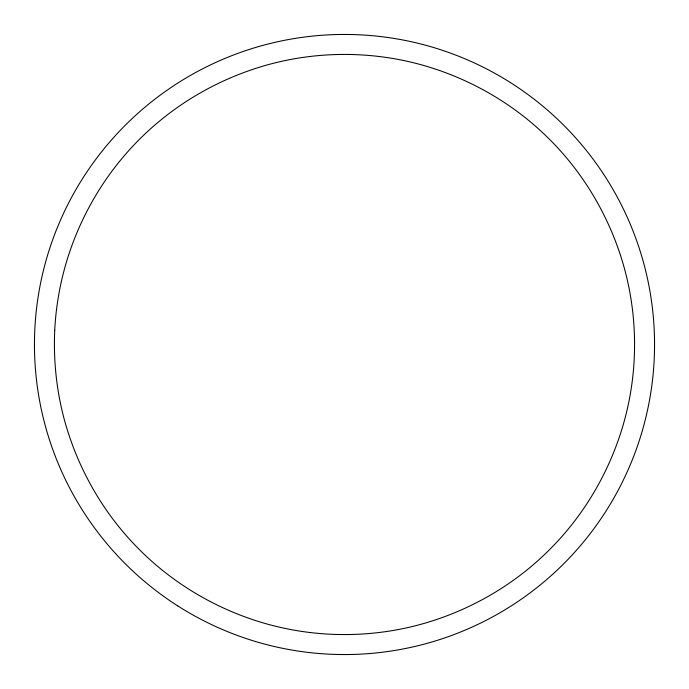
<?xml version="1.0" encoding="UTF-8"?>
<svg xmlns="http://www.w3.org/2000/svg" width="689" height="689" viewBox="0 0 689 689"><rect width="100%" height="100%" fill="white"/><g stroke="black" fill="none" stroke-linecap="round" stroke-linejoin="round"><path stroke-width="1.03" d="M54.732 330.255C53.225 363.456 57.178 396.89 66.945 428.679A295.262 295.262 0 0 0 103.384 505.657C124.399 537.265 151.744 564.592 183.343 585.616A295.262 295.262 0 0 0 260.321 622.055C314.795 638.737 374.205 638.737 428.679 622.055A295.262 295.262 0 0 0 505.657 585.616C537.265 564.601 564.592 537.256 585.616 505.657A295.262 295.262 0 0 0 622.055 428.679C638.737 374.205 638.737 314.795 622.055 260.321A295.262 295.262 0 0 0 585.616 183.343C564.601 151.735 537.256 124.408 505.657 103.384A295.262 295.262 0 0 0 428.679 66.945C374.205 50.263 314.795 50.263 260.321 66.945A295.262 295.262 0 0 0 183.343 103.384C151.735 124.399 124.408 151.744 103.384 183.343A295.262 295.262 0 0 0 66.945 260.321C60.064 283.033 55.895 306.553 54.732 330.255M177.762 605.898A310.05 310.05 0 0 0 654.249 358.202A310.05 310.05 0 0 0 201.489 69.4A310.05 310.05 0 0 0 177.762 605.898"/></g></svg>
